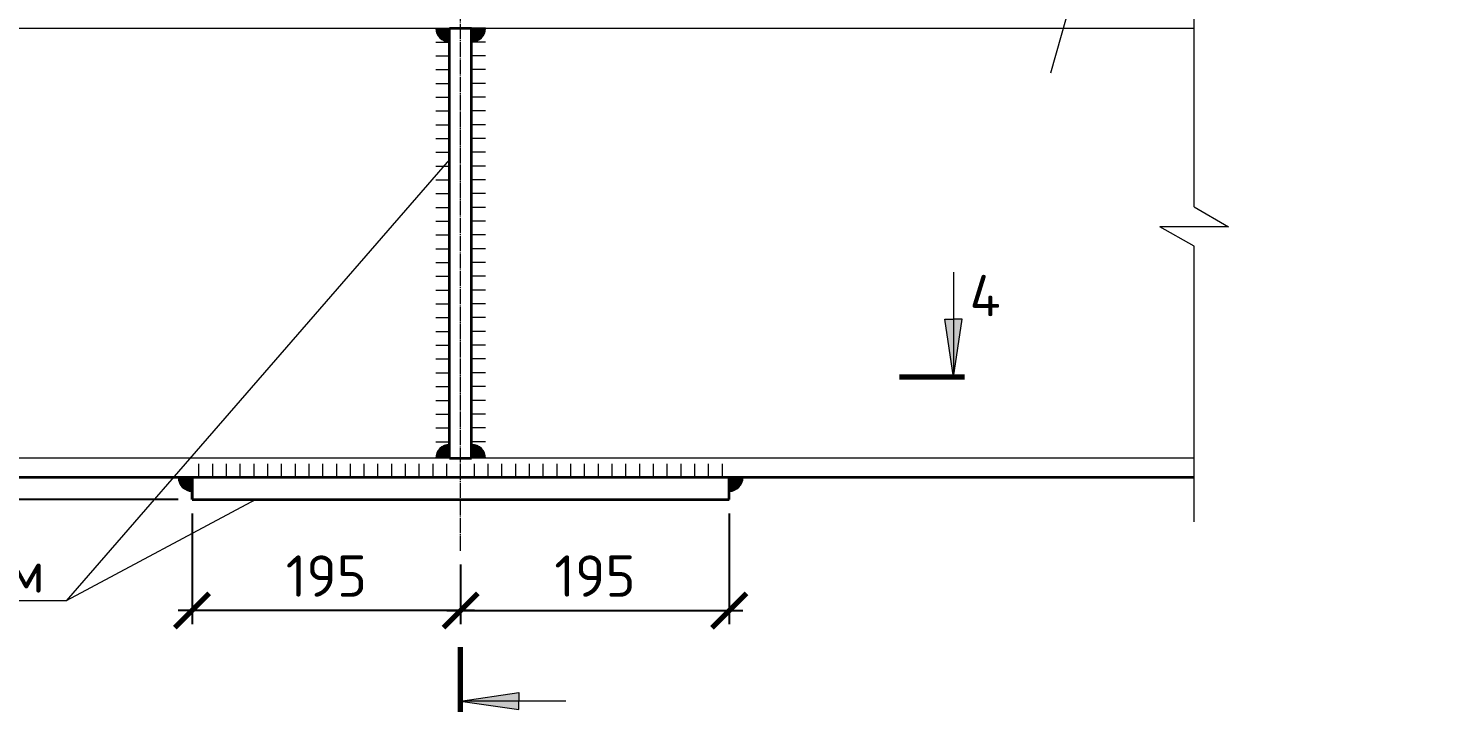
# Model space of a CAD drawing. Header units: millimetres. Extents: x -25910 to 49740, y -35080 to 0.
# Drawn here: x 18230 to 19250, y -12441 to -11945 of the extents above; entities that cross this region are included whole.
import ezdxf
from ezdxf import colors
from ezdxf.entities.mleader import LeaderData, LeaderLine
from ezdxf.math import Vec2, Vec3

# ---------------------------------------------------------------- set-up
doc = ezdxf.new("R2010")
doc.units = ezdxf.units.MM
doc.linetypes.add('JIS_08_11', pattern=[12.8, 11, -0.6, 0.6, -0.6])
for name, color, linetype, lineweight in [('НАДПИСИ', 11, 'Continuous', 13), ('ОСЕВАЯ', 50, 'JIS_08_11', 13), ('ОСНОВНАЯ', 213, 'Continuous', 35)]:
    doc.layers.add(name, color=color, linetype=linetype, lineweight=lineweight)
doc.styles.add('_ОСК', font='isocpeur.ttf', dxfattribs={"height": 3})
doc.styles.add('ОСК', font='isocpeur.ttf')
doc.dimstyles.new('_ОСК', dxfattribs={"dimscale": 25, "dimtxt": 3, "dimasz": 2.5, "dimexe": 1, "dimexo": 1, "dimgap": 1, "dimtad": 3, "dimdec": 0, "dimzin": 1, "dimdsep": 46, "dimtxsty": '_ОСК', "dimblk": 'ARCHTICK', "dimcen": 2, "dimdle": 1, "dimclrt": 256, "dimadec": 0, "dimazin": 0, "dimtfac": 1, "dimtdec": 0, "dimtmove": 1, "dimatfit": 3, "dimfxl": 1, "dimtvp": 2.25, "dimtfill": 1, "dimtolj": 1, "dimtzin": 1, "dimarcsym": 0})

# ---------------------------------------------------------------- blocks, each defined once
blk = doc.blocks.new('_ArchTick')
at = {"color": 0, "linetype": 'ByBlock', "const_width": 0.15}
blk.add_lwpolyline([(-0.5, -0.5), (0.5, 0.5)], dxfattribs=at)
blk = doc.blocks.new('*D487')
at = {"layer": 'Defpoints', "color": 0, "transparency": 16777216}
for p in [(17910.9, -12270.7), (17999.1, -12270.7), (18349.4, -12286.7)]:
    blk.add_point(p, dxfattribs=at)
at = {"layer": 'НАДПИСИ', "color": 0, "lineweight": -2, "transparency": 16777216}
for p, q in [((17870.9, -12266.7), (17870.9, -12216.7)), ((17910.9, -12270.7), (17910.9, -12245.7)), ((17910.9, -12278.7), (17870.9, -12266.7)), ((17989.1, -12270.7), (17900.9, -12270.7)), ((17910.9, -12286.7), (17910.9, -12270.7)), ((17910.9, -12286.7), (17910.9, -12270.7)), ((18339.4, -12286.7), (17900.9, -12286.7)), ((17910.9, -12286.7), (17910.9, -12311.7))]:
    blk.add_line(p, q, dxfattribs=at)
at = {"layer": 'НАДПИСИ', "color": 0, "lineweight": -2, "transparency": 16777216, "xscale": 25, "yscale": 25, "zscale": 25}
for p, rotation in [((17910.9, -12270.7), 270), ((17910.9, -12286.7), 90)]:
    blk.add_blockref('_ArchTick', p, dxfattribs=dict(at, rotation=rotation))
at = {"layer": 'НАДПИСИ', "transparency": 16777216, "insert": (17845.9, -12241.7), "char_height": 30, "attachment_point": 5, "rotation": 90, "style": '_ОСК', "bg_fill": 3, "box_fill_scale": 1.1, "bg_fill_color": 256, "bg_fill_true_color": 13158600, "bg_fill_transparency": 0}
blk.add_mtext('\\A1;16', dxfattribs=at)
blk = doc.blocks.new('_None')
blk = doc.blocks.new('*D478')
at = {"layer": 'Defpoints', "color": 0, "transparency": 16777216}
for p in [(18349.4, -12286.7), (18544.4, -12323.9), (18349.4, -12367.2)]:
    blk.add_point(p, dxfattribs=at)
at = {"layer": 'НАДПИСИ', "color": 0, "lineweight": -2, "transparency": 16777216}
for p, q in [((18349.4, -12296.7), (18349.4, -12377.2)), ((18544.4, -12333.9), (18544.4, -12377.2)), ((18554.4, -12367.2), (18339.4, -12367.2))]:
    blk.add_line(p, q, dxfattribs=at)
at = {"layer": 'НАДПИСИ', "color": 0, "lineweight": -2, "transparency": 16777216, "xscale": 25, "yscale": 25, "zscale": 25, "rotation": 180}
blk.add_blockref('_ArchTick', (18349.4, -12367.2), dxfattribs=at)
at = {"layer": 'НАДПИСИ', "color": 0, "lineweight": -2, "transparency": 16777216, "xscale": 25, "yscale": 25, "zscale": 25}
blk.add_blockref('_ArchTick', (18544.4, -12367.2), dxfattribs=at)
at = {"layer": 'НАДПИСИ', "transparency": 16777216, "insert": (18446.9, -12342.2), "char_height": 30, "attachment_point": 5, "style": '_ОСК', "bg_fill": 3, "box_fill_scale": 1.1, "bg_fill_color": 256, "bg_fill_true_color": 13158600, "bg_fill_transparency": 0}
blk.add_mtext('\\A1;195', dxfattribs=at)
blk = doc.blocks.new('*D479')
at = {"layer": 'Defpoints', "color": 0, "transparency": 16777216}
for p in [(18739.4, -12286.7), (18544.4, -12323.9), (18739.4, -12367.2)]:
    blk.add_point(p, dxfattribs=at)
at = {"layer": 'НАДПИСИ', "color": 0, "lineweight": -2, "transparency": 16777216}
for p, q in [((18739.4, -12296.7), (18739.4, -12377.2)), ((18544.4, -12333.9), (18544.4, -12377.2)), ((18534.4, -12367.2), (18749.4, -12367.2))]:
    blk.add_line(p, q, dxfattribs=at)
at = {"layer": 'НАДПИСИ', "color": 0, "lineweight": -2, "transparency": 16777216, "xscale": 25, "yscale": 25, "zscale": 25, "rotation": 180}
blk.add_blockref('_ArchTick', (18544.4, -12367.2), dxfattribs=at)
at = {"layer": 'НАДПИСИ', "color": 0, "lineweight": -2, "transparency": 16777216, "xscale": 25, "yscale": 25, "zscale": 25}
blk.add_blockref('_ArchTick', (18739.4, -12367.2), dxfattribs=at)
at = {"layer": 'НАДПИСИ', "transparency": 16777216, "insert": (18641.9, -12342.2), "char_height": 30, "attachment_point": 5, "style": '_ОСК', "bg_fill": 3, "box_fill_scale": 1.1, "bg_fill_color": 256, "bg_fill_true_color": 13158600, "bg_fill_transparency": 0}
blk.add_mtext('\\A1;195', dxfattribs=at)

msp = doc.modelspace()

# ---------------------------------------------------------------- hatches: boundary and pattern name
at = {"layer": 'НАДПИСИ'}
h = msp.add_hatch(color=256, dxfattribs=at)
h.dxf.hatch_style = 1
h.paths.add_polyline_path([(18536.4, -11954.7, -0.414214), (18526.4, -11944.7), (18536.4, -11944.7)])
h = msp.add_hatch(color=256, dxfattribs=at)
h.dxf.hatch_style = 1
h.paths.add_polyline_path([(18552.4, -11954.7, 0.414214), (18562.4, -11944.7), (18552.4, -11944.7)])
h = msp.add_hatch(color=256, dxfattribs=at)
h.paths.add_polyline_path([(18902.2, -12197.9), (18902.2, -12155.8), (18908.4, -12155.8)])
h.paths.add_polyline_path([(18902.2, -12197.9), (18896, -12155.8), (18902.2, -12155.8)])
h = msp.add_hatch(color=256, dxfattribs=at)
h.dxf.hatch_style = 1
h.paths.add_polyline_path([(18536.4, -12246.7, 0.414214), (18526.4, -12256.7), (18536.4, -12256.7)])
h = msp.add_hatch(color=256, dxfattribs=at)
h.dxf.hatch_style = 1
h.paths.add_polyline_path([(18552.4, -12246.7, -0.414214), (18562.4, -12256.7), (18552.4, -12256.7)])
h = msp.add_hatch(color=256, dxfattribs=at)
h.dxf.hatch_style = 1
h.paths.add_polyline_path([(18739.4, -12280.7, 0.414214), (18749.4, -12270.7), (18739.4, -12270.7)])
h = msp.add_hatch(color=256, dxfattribs=at)
h.paths.add_polyline_path([(18544.4, -12432.9), (18586.6, -12432.9), (18586.6, -12439.1)])
h.paths.add_polyline_path([(18544.4, -12432.9), (18586.6, -12426.6), (18586.6, -12432.9)])

# ---------------------------------------------------------------- linework, layer by layer
at = {"color": 7, "lineweight": 70}
for p, q in [((18910.1, -12197.9), (18863.1, -12197.9)), ((18544.4, -12440.8), (18544.4, -12393.7))]:
    msp.add_line(p, q, dxfattribs=at)
at = {"layer": 'НАДПИСИ'}
for p, q in [((19077, -12074.4), (19077, -11889.4)), ((17999.1, -11944.7), (19077, -11944.7)), ((18526.4, -11944.7), (18536.4, -11944.7)), ((18562.4, -11944.7), (18552.4, -11944.7)), ((18526.4, -11954.7), (18536.4, -11954.7)), ((18562.4, -11954.7), (18552.4, -11954.7)), ((18526.4, -11964.7), (18536.4, -11964.7)), ((18562.4, -11964.7), (18552.4, -11964.7)), ((18526.4, -11974.7), (18536.4, -11974.7)), ((18562.4, -11974.7), (18552.4, -11974.7)), ((18526.4, -11984.7), (18536.4, -11984.7)), ((18562.4, -11984.7), (18552.4, -11984.7)), ((18526.4, -11994.7), (18536.4, -11994.7)), ((18562.4, -11994.7), (18552.4, -11994.7)), ((18526.4, -12004.7), (18536.4, -12004.7)), ((18562.4, -12004.7), (18552.4, -12004.7)), ((18526.4, -12014.7), (18536.4, -12014.7)), ((18562.4, -12014.7), (18552.4, -12014.7)), ((18526.4, -12024.7), (18536.4, -12024.7)), ((18562.4, -12024.7), (18552.4, -12024.7)), ((18526.4, -12034.7), (18536.4, -12034.7)), ((18562.4, -12034.7), (18552.4, -12034.7)), ((18526.4, -12044.7), (18536.4, -12044.7)), ((18562.4, -12044.7), (18552.4, -12044.7)), ((18526.4, -12054.7), (18536.4, -12054.7)), ((18562.4, -12054.7), (18552.4, -12054.7)), ((18526.4, -12064.7), (18536.4, -12064.7)), ((18562.4, -12064.7), (18552.4, -12064.7)), ((18526.4, -12074.7), (18536.4, -12074.7)), ((18562.4, -12074.7), (18552.4, -12074.7)), ((19077, -12074.4), (19102, -12088.7)), ((18526.4, -12084.7), (18536.4, -12084.7)), ((18562.4, -12084.7), (18552.4, -12084.7)), ((18526.4, -12094.7), (18536.4, -12094.7)), ((18562.4, -12094.7), (18552.4, -12094.7)), ((19102, -12088.7), (19052, -12088.7)), ((19077, -12102.9), (19052, -12088.7)), ((18526.4, -12104.7), (18536.4, -12104.7)), ((18562.4, -12104.7), (18552.4, -12104.7)), ((19077, -12302.9), (19077, -12102.9)), ((18526.4, -12114.7), (18536.4, -12114.7)), ((18562.4, -12114.7), (18552.4, -12114.7)), ((18526.4, -12124.7), (18536.4, -12124.7)), ((18562.4, -12124.7), (18552.4, -12124.7)), ((18902.2, -12121.7), (18902.2, -12197.9)), ((18526.4, -12134.7), (18536.4, -12134.7)), ((18562.4, -12134.7), (18552.4, -12134.7)), ((18526.4, -12144.7), (18536.4, -12144.7)), ((18562.4, -12144.7), (18552.4, -12144.7)), ((18526.4, -12154.7), (18536.4, -12154.7)), ((18562.4, -12154.7), (18552.4, -12154.7)), ((18902.2, -12197.9), (18896, -12155.8)), ((18896, -12155.8), (18902.2, -12155.8)), ((18902.2, -12197.9), (18908.4, -12155.8)), ((18908.4, -12155.8), (18902.2, -12155.8)), ((18526.4, -12164.7), (18536.4, -12164.7)), ((18562.4, -12164.7), (18552.4, -12164.7)), ((18526.4, -12174.7), (18536.4, -12174.7)), ((18562.4, -12174.7), (18552.4, -12174.7)), ((18526.4, -12184.7), (18536.4, -12184.7)), ((18562.4, -12184.7), (18552.4, -12184.7)), ((18526.4, -12194.7), (18536.4, -12194.7)), ((18526.4, -12194.7), (18536.4, -12194.7)), ((18562.4, -12194.7), (18552.4, -12194.7)), ((18562.4, -12194.7), (18552.4, -12194.7)), ((18526.4, -12204.7), (18536.4, -12204.7)), ((18562.4, -12204.7), (18552.4, -12204.7)), ((18526.4, -12214.7), (18536.4, -12214.7)), ((18562.4, -12214.7), (18552.4, -12214.7)), ((18526.4, -12224.7), (18536.4, -12224.7)), ((18562.4, -12224.7), (18552.4, -12224.7)), ((18526.4, -12234.7), (18536.4, -12234.7)), ((18562.4, -12234.7), (18552.4, -12234.7)), ((18526.4, -12244.7), (18536.4, -12244.7)), ((18562.4, -12244.7), (18552.4, -12244.7)), ((19077, -12256.7), (17999.1, -12256.7)), ((18364.4, -12270.7), (18364.4, -12260.7)), ((18374.4, -12270.7), (18374.4, -12260.7)), ((18384.4, -12270.7), (18384.4, -12260.7)), ((18394.4, -12270.7), (18394.4, -12260.7)), ((18404.4, -12270.7), (18404.4, -12260.7)), ((18414.4, -12270.7), (18414.4, -12260.7)), ((18424.4, -12270.7), (18424.4, -12260.7)), ((18434.4, -12270.7), (18434.4, -12260.7)), ((18444.4, -12270.7), (18444.4, -12260.7)), ((18454.4, -12270.7), (18454.4, -12260.7)), ((18464.4, -12270.7), (18464.4, -12260.7)), ((18474.4, -12270.7), (18474.4, -12260.7)), ((18484.4, -12270.7), (18484.4, -12260.7)), ((18494.4, -12270.7), (18494.4, -12260.7)), ((18504.4, -12270.7), (18504.4, -12260.7)), ((18514.4, -12270.7), (18514.4, -12260.7)), ((18524.4, -12270.7), (18524.4, -12260.7)), ((18534.4, -12270.7), (18534.4, -12260.7)), ((18544.4, -12270.7), (18544.4, -12260.7)), ((18554.4, -12270.7), (18554.4, -12260.7)), ((18564.4, -12270.7), (18564.4, -12260.7)), ((18574.4, -12270.7), (18574.4, -12260.7)), ((18584.4, -12270.7), (18584.4, -12260.7)), ((18594.4, -12270.7), (18594.4, -12260.7)), ((18604.4, -12270.7), (18604.4, -12260.7)), ((18614.4, -12270.7), (18614.4, -12260.7)), ((18624.4, -12270.7), (18624.4, -12260.7)), ((18634.4, -12270.7), (18634.4, -12260.7)), ((18644.4, -12270.7), (18644.4, -12260.7)), ((18654.4, -12270.7), (18654.4, -12260.7)), ((18664.4, -12270.7), (18664.4, -12260.7)), ((18674.4, -12270.7), (18674.4, -12260.7)), ((18684.4, -12270.7), (18684.4, -12260.7)), ((18694.4, -12270.7), (18694.4, -12260.7)), ((18704.4, -12270.7), (18704.4, -12260.7)), ((18714.4, -12270.7), (18714.4, -12260.7)), ((18724.4, -12270.7), (18724.4, -12260.7)), ((18734.4, -12270.7), (18734.4, -12260.7)), ((18544.4, -12432.9), (18586.6, -12426.6)), ((18620.7, -12432.9), (18544.4, -12432.9)), ((18544.4, -12432.9), (18586.6, -12439.1)), ((18586.6, -12426.6), (18586.6, -12432.9)), ((18586.6, -12439.1), (18586.6, -12432.9))]:
    msp.add_line(p, q, dxfattribs=at)
for centre, start, end in [((18536.4, -11944.7), 180, 270), ((18552.4, -11944.7), 270, 0), ((18536.4, -12256.7), 90, 180), ((18552.4, -12256.7), 0, 90), ((18739.4, -12270.7), 270, 0)]:
    msp.add_arc(centre, 10, start, end, dxfattribs=at)
at = {"layer": 'ОСЕВАЯ', "linetype": 'JIS_08_11'}
msp.add_line((18544.4, -12323.9), (18544.4, -11695.4), dxfattribs=at)
at = {"layer": 'ОСНОВНАЯ'}
for p, q in [((18536.4, -12256.7), (18536.4, -11944.7)), ((18536.4, -12256.7), (18536.4, -11944.7)), ((18536.4, -11944.7), (18552.4, -11944.7)), ((18552.4, -12256.7), (18552.4, -11944.7)), ((18536.4, -12256.7), (18552.4, -12256.7)), ((19077, -12270.7), (17999.1, -12270.7)), ((18349.4, -12270.7), (18349.4, -12286.7)), ((18349.4, -12286.7), (18349.4, -12270.7)), ((18739.4, -12286.7), (18739.4, -12270.7)), ((18349.4, -12286.7), (18739.4, -12286.7))]:
    msp.add_line(p, q, dxfattribs=at)

# ---------------------------------------------------------------- texts
at = {"layer": 'НАДПИСИ', "insert": (18913.9, -12153.7), "char_height": 30, "width": 74.751, "attachment_point": 7, "style": 'ОСК'}
msp.add_mtext('4', dxfattribs=at)

# ---------------------------------------------------------------- leaders
at = {"layer": 'НАДПИСИ'}
ml = msp.add_multileader_mtext('Standard', dxfattribs=at)
ml.set_content('{\\H0.6x;1*\\P\\pxqc;зеркально}', color=256, style='ОСК')
ml.set_leader_properties(color=256, linetype='ByLayer', lineweight=-1)
ml.set_arrow_properties(name='NONE')
ml.build(insert=Vec2(0, 0))
ml.multileader.update_dxf_attribs({"has_dogleg": 0, "text_left_attachment_type": 6, "text_right_attachment_type": 6, "dogleg_length": 0, "arrow_head_size": 75, "scale": 50})
ctx = ml.context
ctx.base_point, ctx.scale, ctx.char_height, ctx.arrow_head_size, ctx.landing_gap_size, ctx.plane_origin = Vec3(8971.5, -11660.6), 50, 250, 75, 100, Vec3(13623.3, -13078.6)
ctx.left_attachment, ctx.right_attachment, ctx.text_align_type = 6, 6, 1
notes = []
notes.append((ctx, [(1, (1, 1, 0), (8971.5, -11660.6), (1, 0), 0, [(2, [(8704.5, -12181)], 0, [])])]))
ctx.mtext.insert, ctx.mtext.width, ctx.mtext.defined_height, ctx.mtext.alignment, ctx.mtext.flow_direction = Vec3(9532.8, -11365.6), 1412.849, 273.1, 2, 5
ml = msp.add_multileader_mtext('Standard', dxfattribs=at)
ml.set_content(' {\\H0.6x;2}', color=256, style='ОСК')
ml.set_leader_properties(color=256, linetype='ByLayer', lineweight=-1)
ml.set_arrow_properties(name='NONE')
ml.build(insert=Vec2(0, 0))
ml.multileader.update_dxf_attribs({"has_dogleg": 0, "text_left_attachment_type": 6, "text_right_attachment_type": 6, "dogleg_length": 0, "arrow_head_size": 75, "scale": 50})
ctx = ml.context
ctx.base_point, ctx.scale, ctx.char_height, ctx.arrow_head_size, ctx.landing_gap_size, ctx.plane_origin = Vec3(4223.8, -11691.1), 50, 250, 75, 100, Vec3(-152.5, -12892)
ctx.left_attachment, ctx.right_attachment, ctx.text_align_type = 6, 6, 1
notes.append((ctx, [(0, (1, 1, 0), (4663.8, -11691.1), (-1, 0), 0, [(2, [(4816.8, -12026.6)], 0, [])])]))
ctx.mtext.insert, ctx.mtext.width, ctx.mtext.defined_height, ctx.mtext.alignment, ctx.mtext.flow_direction = Vec3(4443.8, -11411.1), 814.469, 273.1, 2, 5
ml = msp.add_multileader_mtext('Standard', dxfattribs=at)
ml.set_content(' 35Ш2\\PС345', color=256, style='ОСК')
ml.set_leader_properties(color=256, linetype='ByLayer', lineweight=-1)
ml.set_arrow_properties(name='NONE')
ml.build(insert=Vec2(0, 0))
ml.multileader.update_dxf_attribs({"has_dogleg": 0, "text_left_attachment_type": 6, "text_right_attachment_type": 6, "dogleg_length": 0, "arrow_head_size": 15, "scale": 10})
ctx = ml.context
ctx.base_point, ctx.scale, ctx.char_height, ctx.arrow_head_size, ctx.landing_gap_size, ctx.plane_origin = Vec3(19023.1, -11801.3), 10, 30, 15, 20, Vec3(19034.5, -12743.6)
ctx.left_attachment, ctx.right_attachment, ctx.text_align_type = 6, 6, 1
notes.append((ctx, [(1, (1, 1, 0), (19023.1, -11801.3), (1, 0), 0, [(3, [(18972.8, -11977)], 0, [])])]))
ctx.mtext.insert, ctx.mtext.alignment, ctx.mtext.flow_direction = Vec3(19097.1, -11765.3), 2, 5
for ctx, leaders in notes:
    for number, flags, end, landing, length, lines in leaders:
        leader = LeaderData()
        leader.index, (leader.has_last_leader_line, leader.has_dogleg_vector, leader.attachment_direction) = number, flags
        leader.last_leader_point, leader.dogleg_vector, leader.dogleg_length = Vec3(end), Vec3(landing), length
        for number, points, colour, breaks in lines:
            line = LeaderLine()
            line.index, line.vertices, line.color, line.breaks = number, Vec3.list(points), colors.encode_raw_color(colour), breaks
            leader.lines.append(line)
        ctx.leaders.append(leader)

# ---------------------------------------------------------------- next in the draw order: dimensions: what is measured, and where the dimension line sits
dim = msp.add_linear_dim(base=(17910.9, -12270.7), p1=(18349.4, -12286.7), p2=(17999.1, -12270.7), angle=90, dimstyle='_ОСК', dxfattribs=at)
dim.commit()
dim.dimension.update_dxf_attribs({"geometry": '*D487', "text_midpoint": (17845.9, -12256.7)})

# ---------------------------------------------------------------- next in the draw order: hatches: boundary and pattern name
h = msp.add_hatch(color=256, dxfattribs=at)
h.dxf.hatch_style = 1
h.paths.add_polyline_path([(18349.4, -12280.7, -0.414214), (18339.4, -12270.7), (18349.4, -12270.7)])

# ---------------------------------------------------------------- next in the draw order: linework, layer by layer
for p, q in [((18354.4, -12270.7), (18354.4, -12260.7)), ((18395.7, -12286.7), (18257.9, -12360.2))]:
    msp.add_line(p, q, dxfattribs=at)
msp.add_arc((18349.4, -12270.7), 10, 180, 270, dxfattribs=at)

# ---------------------------------------------------------------- next in the draw order: leaders
ml = msp.add_multileader_mtext('Standard', dxfattribs=at)
ml.set_content(' {\\H0.6x;1}', color=256, style='ОСК')
ml.set_leader_properties(color=256, linetype='ByLayer', lineweight=-1)
ml.set_arrow_properties(name='NONE')
ml.build(insert=Vec2(0, 0))
ml.multileader.update_dxf_attribs({"has_dogleg": 0, "text_left_attachment_type": 6, "text_right_attachment_type": 6, "dogleg_length": 0, "arrow_head_size": 75, "scale": 50})
ctx = ml.context
ctx.base_point, ctx.scale, ctx.char_height, ctx.arrow_head_size, ctx.landing_gap_size, ctx.plane_origin = Vec3(851.3, -12010), 50, 250, 75, 100, Vec3(-3467.1, -13078.6)
ctx.left_attachment, ctx.right_attachment, ctx.text_align_type = 6, 6, 1
notes = []
notes.append((ctx, [(0, (1, 1, 0), (1261.3, -12010), (-1, 0), 0, [(2, [(1421.2, -12214.9)], 0, [])])]))
ctx.mtext.insert, ctx.mtext.width, ctx.mtext.defined_height, ctx.mtext.alignment, ctx.mtext.flow_direction = Vec3(1056.3, -11730), 814.469, 273.1, 2, 5
ml = msp.add_multileader_mtext('Standard', dxfattribs=at)
ml.set_content('-t=16 мм', color=256, style='ОСК')
ml.set_leader_properties(color=256, linetype='ByLayer', lineweight=-1)
ml.set_arrow_properties(name='NONE')
ml.build(insert=Vec2(0, 0))
ml.multileader.update_dxf_attribs({"has_dogleg": 0, "text_left_attachment_type": 6, "text_right_attachment_type": 6, "dogleg_length": 0, "arrow_head_size": 15, "scale": 10})
ctx = ml.context
ctx.base_point, ctx.scale, ctx.char_height, ctx.arrow_head_size, ctx.landing_gap_size, ctx.plane_origin = Vec3(18061.9, -12360.2), 10, 30, 15, 20, Vec3(17974.3, -13340.5)
ctx.left_attachment, ctx.right_attachment, ctx.text_align_type = 6, 6, 1
notes.append((ctx, [(0, (1, 1, 0), (18257.9, -12360.2), (-1, 0), 0, [(3, [(18536.4, -12040)], 0, [])])]))
ctx.mtext.insert, ctx.mtext.alignment, ctx.mtext.flow_direction = Vec3(18159.9, -12324.2), 2, 5
for ctx, leaders in notes:
    for number, flags, end, landing, length, lines in leaders:
        leader = LeaderData()
        leader.index, (leader.has_last_leader_line, leader.has_dogleg_vector, leader.attachment_direction) = number, flags
        leader.last_leader_point, leader.dogleg_vector, leader.dogleg_length = Vec3(end), Vec3(landing), length
        for number, points, colour, breaks in lines:
            line = LeaderLine()
            line.index, line.vertices, line.color, line.breaks = number, Vec3.list(points), colors.encode_raw_color(colour), breaks
            leader.lines.append(line)
        ctx.leaders.append(leader)

# ---------------------------------------------------------------- next in the draw order: dimensions: what is measured, and where the dimension line sits
dim = msp.add_linear_dim(base=(18349.4, -12367.2), p1=(18544.4, -12323.9), p2=(18349.4, -12286.7), angle=180, dimstyle='_ОСК', dxfattribs=at)
dim.commit()
dim.dimension.update_dxf_attribs({"geometry": '*D478', "text_midpoint": (18446.9, -12342.2)})

# ---------------------------------------------------------------- next in the draw order: dimensions: what is measured, and where the dimension line sits
dim = msp.add_linear_dim(base=(18739.4, -12367.2), p1=(18544.4, -12323.9), p2=(18739.4, -12286.7), dimstyle='_ОСК', dxfattribs=at)
dim.commit()
dim.dimension.update_dxf_attribs({"geometry": '*D479', "text_midpoint": (18641.9, -12342.2)})

doc.saveas('drawing.dxf')
